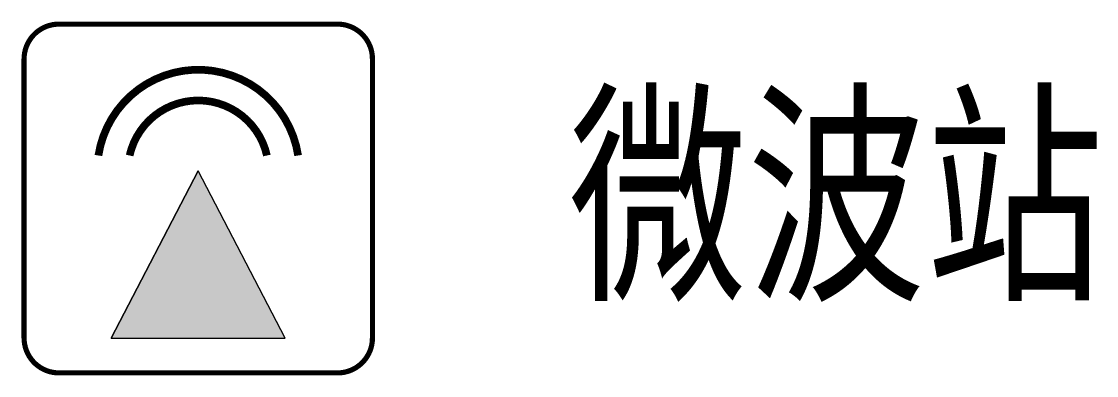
# Model space of a CAD drawing. Header units: millimetres. Extents: x -0.1 to 21.5, y -0.8 to 6.3.
import ezdxf

# ---------------------------------------------------------------- set-up
doc = ezdxf.new("R2010")
doc.units = ezdxf.units.MM
doc.layers.add('设施图块', color=7, linetype='Continuous')
doc.styles.add('设施块标注', font='SIMFANG.TTF', dxfattribs={"width": 0.75})

msp = doc.modelspace()

# ---------------------------------------------------------------- hatches: boundary and pattern name
at = {"layer": '设施图块'}
msp.add_hatch(color=5, dxfattribs=at).paths.add_polyline_path([(3.499, 3.353), (1.749, 0), (5.248, 0)])

# ---------------------------------------------------------------- linework, layer by layer
at = {"layer": '设施图块', "color": 5}
msp.add_line((1.749, 0), (3.499, 3.353), dxfattribs=at)
for points, const_width in [([(0, 5.598, -0.41422), (0.7, 6.298), (6.298, 6.298, -0.414214), (6.998, 5.598), (6.998, 0, -0.414214), (6.298, -0.7), (0.7, -0.7, -0.414214), (0, 0), (0, 5.598)], 0.104), ([(5.505, 3.662, 0.858037), (1.493, 3.662, 0.858037)], 0.154), ([(4.878, 3.662, 0.801078), (2.12, 3.662, 0.801078)], 0.154)]:
    msp.add_lwpolyline(points, format="xyb", dxfattribs=dict(at, const_width=const_width))
msp.add_lwpolyline([(3.499, 3.353), (1.749, 0), (5.248, 0)], close=True, dxfattribs=at)

# ---------------------------------------------------------------- texts
at = {"layer": '设施图块', "style": '设施块标注', "width": 0.75}
msp.add_attdef('微波站', (10.945, 1.117), '微波站', height=3.5, dxfattribs=at)

doc.saveas('drawing.dxf')
